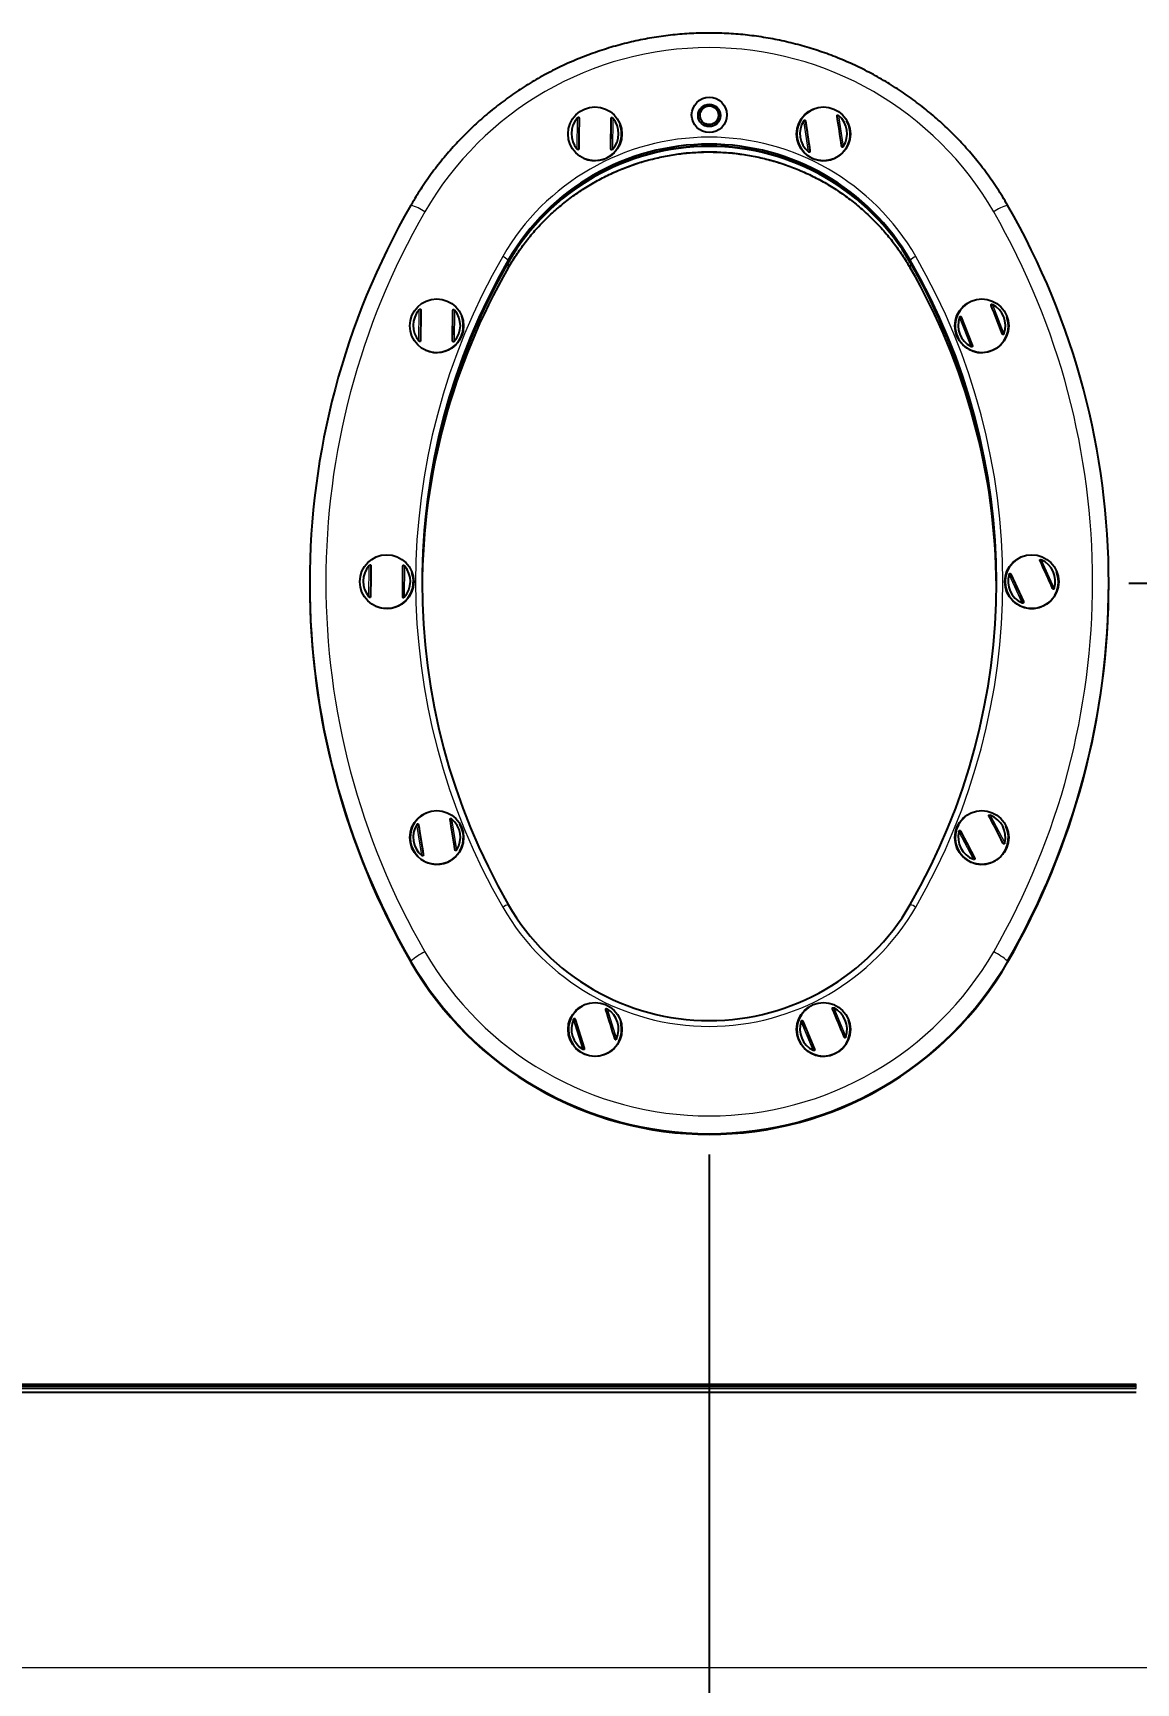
# Model space of a CAD drawing. Header units: millimetres. Extents: x -218071 to -203542, y 15363 to 51382.
# Drawn here: x -217580.7 to -217546.3, y 50829.4 to 50880.8 of the extents above; entities that cross this region are included whole.
import ezdxf

# ---------------------------------------------------------------- set-up
doc = ezdxf.new("R2010")
doc.units = ezdxf.units.MM
doc.header["$LTSCALE"] = 4
doc.layers.add('TPF-DIMENSIONS', color=3, linetype='Continuous')
doc.layers.add('TPF-EQUIPEMENT', color=7, linetype='Continuous')
doc.dimstyles.new('ISO-25', dxfattribs={"dimtxt": 2.5, "dimasz": 2, "dimexe": 1.25, "dimexo": 0.625, "dimtad": 1, "dimtxsty": 'Standard', "dimcen": -2.5, "dimclrt": 256, "dimadec": 0, "dimazin": 0, "dimtfac": 1, "dimtmove": 0, "dimatfit": 3, "dimfxl": 1, "dimarcsym": 0})

# ---------------------------------------------------------------- blocks, each defined once
blk = doc.blocks.new('*D677')
at = {"layer": 'Defpoints', "color": 0, "transparency": 16777216}
for p in [(-217602.606, 50846.514), (-217559.606, 50846.514), (-217559.606, 50728.514)]:
    blk.add_point(p, dxfattribs=at)
at = {"layer": 'TPF-DIMENSIONS', "color": 0, "lineweight": -2, "transparency": 16777216}
for p, q in [((-217602.606, 50845.889), (-217602.606, 50727.264)), ((-217559.606, 50845.889), (-217559.606, 50727.264)), ((-217600.606, 50728.514), (-217561.606, 50728.514))]:
    blk.add_line(p, q, dxfattribs=at)
at = {"layer": 'TPF-DIMENSIONS', "color": 0, "transparency": 16777216}
for points in [[(-217600.606, 50728.847), (-217600.606, 50728.181), (-217602.606, 50728.514)], [(-217561.606, 50728.847), (-217561.606, 50728.181), (-217559.606, 50728.514)]]:
    blk.add_solid(points, dxfattribs=at)
at = {"layer": 'TPF-DIMENSIONS', "transparency": 16777216, "insert": (-217581.106, 50730.389), "char_height": 2.5, "attachment_point": 5}
blk.add_mtext('43', dxfattribs=at)
blk = doc.blocks.new('*D678')
at = {"layer": 'Defpoints', "color": 0, "transparency": 16777216}
for p in [(-217547.156, 50863.684), (-217503.97, 50863.684), (-217531.356, 50748.392)]:
    blk.add_point(p, dxfattribs=at)
at = {"layer": 'TPF-DIMENSIONS', "color": 0, "lineweight": -2, "transparency": 16777216}
for p, q in [((-217546.531, 50863.684), (-217502.72, 50863.684)), ((-217503.97, 50750.392), (-217503.97, 50861.684)), ((-217530.731, 50748.392), (-217502.72, 50748.392))]:
    blk.add_line(p, q, dxfattribs=at)
at = {"layer": 'TPF-DIMENSIONS', "color": 0, "transparency": 16777216}
for points in [[(-217504.303, 50861.684), (-217503.637, 50861.684), (-217503.97, 50863.684)], [(-217504.303, 50750.392), (-217503.637, 50750.392), (-217503.97, 50748.392)]]:
    blk.add_solid(points, dxfattribs=at)
at = {"layer": 'TPF-DIMENSIONS', "transparency": 16777216, "insert": (-217505.845, 50806.038), "char_height": 2.5, "attachment_point": 5, "rotation": 90}
blk.add_mtext('115', dxfattribs=at)

msp = doc.modelspace()

# ---------------------------------------------------------------- linework, layer by layer
at = {"layer": 'TPF-EQUIPEMENT', "color": 8, "linetype": 'Continuous', "lineweight": 18, "transparency": 33554671}
for p, q in [((-217563.721, 50877.204), (-217563.712, 50878.179)), ((-217562.612, 50878.169), (-217562.621, 50877.194)), ((-217559.929, 50878.144), (-217559.953, 50878.236)), ((-217556.516, 50877.123), (-217556.663, 50878.087)), ((-217555.575, 50878.251), (-217555.429, 50877.287)), ((-217565.869, 50873.674), (-217565.874, 50873.678)), ((-217565.869, 50873.746), (-217565.869, 50873.686)), ((-217565.869, 50873.674), (-217565.869, 50873.506)), ((-217553.343, 50873.746), (-217553.343, 50873.686)), ((-217553.338, 50873.678), (-217553.343, 50873.674)), ((-217553.343, 50873.674), (-217553.343, 50873.506)), ((-217550.778, 50872.363), (-217550.423, 50871.454)), ((-217568.653, 50871.227), (-217568.644, 50872.202)), ((-217567.544, 50872.192), (-217567.553, 50871.217)), ((-217551.448, 50871.057), (-217551.803, 50871.965)), ((-217570.21, 50863.258), (-217570.202, 50864.233)), ((-217569.102, 50864.223), (-217569.111, 50863.248)), ((-217549.257, 50864.41), (-217548.853, 50863.522)), ((-217549.855, 50863.07), (-217550.259, 50863.958)), ((-217567.634, 50856.339), (-217567.478, 50855.377)), ((-217550.853, 50856.457), (-217550.399, 50855.593)), ((-217568.564, 50855.202), (-217568.72, 50856.164)), ((-217551.373, 50855.084), (-217551.827, 50855.948)), ((-217568.904, 50851.911), (-217568.904, 50851.878)), ((-217550.308, 50851.911), (-217550.308, 50851.878)), ((-217562.786, 50850.421), (-217562.496, 50849.49)), ((-217555.726, 50850.454), (-217555.35, 50849.554)), ((-217563.547, 50849.165), (-217563.837, 50850.097)), ((-217556.365, 50849.133), (-217556.742, 50850.033)), ((-217546.306, 50838.687), (-217546.306, 50838.739)), ((-217546.306, 50838.673), (-217546.306, 50838.687)), ((-217546.306, 50838.604), (-217546.306, 50838.673)), ((-217721.056, 50829.913), (-217527.156, 50829.913))]:
    msp.add_line(p, q, dxfattribs=at)
at = {"layer": 'TPF-EQUIPEMENT', "color": 7, "linetype": 'Continuous', "lineweight": 25, "transparency": 33554671}
for p, q in [((-217562.671, 50877.218), (-217562.662, 50878.156)), ((-217559.929, 50878.144), (-217559.936, 50878.137)), ((-217559.889, 50878.164), (-217559.931, 50878.124)), ((-217559.889, 50878.164), (-217559.889, 50878.177)), ((-217559.773, 50877.948), (-217559.755, 50877.964)), ((-217559.323, 50878.36), (-217559.323, 50878.373)), ((-217556.61, 50878.081), (-217556.47, 50877.153)), ((-217567.603, 50871.24), (-217567.595, 50872.179)), ((-217551.75, 50871.971), (-217551.408, 50871.096)), ((-217569.16, 50863.271), (-217569.152, 50864.209)), ((-217572.056, 50863.684), (-217572.056, 50863.65)), ((-217550.206, 50863.966), (-217549.817, 50863.112)), ((-217547.156, 50863.65), (-217547.156, 50863.684)), ((-217568.668, 50856.159), (-217568.517, 50855.232)), ((-217551.775, 50855.959), (-217551.337, 50855.128)), ((-217563.783, 50850.098), (-217563.504, 50849.202)), ((-217556.688, 50850.039), (-217556.326, 50849.173)), ((-217616.26, 50838.739), (-217546.306, 50838.739)), ((-217616.204, 50838.687), (-217546.306, 50838.687)), ((-217546.306, 50838.673), (-217616.193, 50838.673)), ((-217546.306, 50838.604), (-217616.148, 50838.604)), ((-217616.11, 50838.484), (-217546.306, 50838.484))]:
    msp.add_line(p, q, dxfattribs=at)
at = {"layer": 'TPF-EQUIPEMENT', "color": 7, "linetype": 'Continuous', "lineweight": 25, "transparency": 33554671, "flags": 128}
for points in [[(-217563.662, 50878.165), (-217563.663, 50878.062), (-217563.664, 50877.949), (-217563.665, 50877.831), (-217563.666, 50877.708), (-217563.667, 50877.584), (-217563.669, 50877.46), (-217563.67, 50877.34), (-217563.671, 50877.227)], [(-217562.671, 50877.218), (-217562.67, 50877.331), (-217562.669, 50877.451), (-217562.667, 50877.574), (-217562.666, 50877.699), (-217562.665, 50877.822), (-217562.664, 50877.94), (-217562.663, 50878.053), (-217562.662, 50878.156)], [(-217556.61, 50878.081), (-217556.594, 50877.979), (-217556.577, 50877.868), (-217556.559, 50877.75), (-217556.54, 50877.629), (-217556.522, 50877.506), (-217556.503, 50877.384), (-217556.486, 50877.265), (-217556.47, 50877.153)], [(-217555.481, 50877.302), (-217555.497, 50877.414), (-217555.515, 50877.533), (-217555.533, 50877.655), (-217555.551, 50877.778), (-217555.57, 50877.899), (-217555.588, 50878.017), (-217555.605, 50878.128), (-217555.622, 50878.23)], [(-217568.595, 50872.188), (-217568.596, 50872.084), (-217568.597, 50871.972), (-217568.598, 50871.854), (-217568.599, 50871.731), (-217568.6, 50871.606), (-217568.601, 50871.483), (-217568.602, 50871.363), (-217568.603, 50871.25)], [(-217567.603, 50871.24), (-217567.602, 50871.354), (-217567.601, 50871.474), (-217567.6, 50871.597), (-217567.599, 50871.722), (-217567.598, 50871.844), (-217567.597, 50871.963), (-217567.596, 50872.075), (-217567.595, 50872.179)], [(-217570.152, 50864.218), (-217570.153, 50864.115), (-217570.154, 50864.003), (-217570.155, 50863.884), (-217570.156, 50863.761), (-217570.157, 50863.637), (-217570.158, 50863.514), (-217570.159, 50863.394), (-217570.16, 50863.28)], [(-217569.16, 50863.271), (-217569.159, 50863.385), (-217569.158, 50863.504), (-217569.157, 50863.628), (-217569.156, 50863.752), (-217569.155, 50863.875), (-217569.154, 50863.994), (-217569.153, 50864.106), (-217569.152, 50864.209)], [(-217567.53, 50855.391), (-217567.548, 50855.504), (-217567.566, 50855.622), (-217567.586, 50855.744), (-217567.605, 50855.867), (-217567.625, 50855.988), (-217567.645, 50856.105), (-217567.663, 50856.216), (-217567.68, 50856.318)], [(-217568.668, 50856.159), (-217568.65, 50856.057), (-217568.632, 50855.946), (-217568.612, 50855.829), (-217568.593, 50855.708), (-217568.573, 50855.585), (-217568.553, 50855.463), (-217568.535, 50855.345), (-217568.517, 50855.232)]]:
    msp.add_lwpolyline(points, dxfattribs=at)
at = {"layer": 'TPF-EQUIPEMENT', "color": 7, "linetype": 'Continuous', "lineweight": 25, "transparency": 33554671}
for centre, radius in [((-217563.167, 50877.678), 0.839), ((-217559.605, 50878.271), 0.549), ((-217559.605, 50878.254), 0.349), ((-217556.046, 50877.678), 0.839), ((-217568.099, 50871.7), 0.839), ((-217551.112, 50871.7), 0.839), ((-217569.656, 50863.731), 0.839), ((-217549.555, 50863.731), 0.839), ((-217568.099, 50855.761), 0.839), ((-217551.112, 50855.761), 0.839), ((-217563.166, 50849.784), 0.839), ((-217556.045, 50849.784), 0.839)]:
    msp.add_circle(centre, radius, dxfattribs=at)
at = {"layer": 'TPF-EQUIPEMENT', "color": 8, "linetype": 'Continuous', "lineweight": 18, "transparency": 33554671}
for centre, radius, start, end in [((-217559.606, 50870.125), 10.24, 30.0381, 149.9619), ((-217559.606, 50878.281), 0.35, 244.7144, 352.6896), ((-217559.606, 50870.141), 7.435, 30.0369, 149.9631), ((-217559.606, 50869.885), 7.235, 30.0369, 149.9631), ((-217569.289, 50874.078), 1.431, 55.1097, 74.3963), ((-217549.923, 50874.078), 1.431, 105.6037, 124.8903), ((-217548.488, 50863.727), 23.067, 150.0271, 209.9729), ((-217570.724, 50863.727), 23.067, 330.0271, 29.9729), ((-217548.469, 50863.727), 20.287, 150.0269, 209.9731), ((-217566.389, 50873.16), 0.783, 48.402, 63.7505), ((-217552.823, 50873.16), 0.783, 116.2495, 131.598), ((-217570.743, 50863.727), 20.287, 330.0269, 29.9731), ((-217565.715, 50853.122), 0.572, 105.6037, 124.8903), ((-217559.606, 50857.314), 7.435, 210.0369, 329.9631), ((-217553.497, 50853.122), 0.572, 55.1097, 74.3963), ((-217567.605, 50850.448), 1.956, 116.2495, 131.598), ((-217559.606, 50857.329), 10.24, 210.0381, 329.9619), ((-217551.607, 50850.448), 1.956, 48.402, 63.7505), ((-217559.606, 50857.288), 10.741, 210.0392, 329.9608)]:
    msp.add_arc(centre, radius, start, end, dxfattribs=at)
at = {"layer": 'TPF-EQUIPEMENT', "color": 7, "linetype": 'Continuous', "lineweight": 25, "transparency": 33554671}
for centre, radius, start, end in [((-217559.606, 50878.192), 0.35, 5.1705, 174.8295), ((-217559.606, 50878.24), 0.3, 43.8619, 176.5419), ((-217559.608, 50878.275), 0.298, 148.6227, 199.2309), ((-217559.604, 50878.242), 0.298, 3.261, 43.9321), ((-217559.605, 50878.262), 0.299, 19.2439, 41.8059), ((-217556.045, 50877.673), 0.831, 110.4901, 29.7848), ((-217563.171, 50877.687), 0.731, 137.6747, 221.2737), ((-217563.165, 50877.675), 0.83, 245.9452, 20.5748), ((-217563.162, 50877.687), 0.731, 317.6747, 41.2737), ((-217559.607, 50878.263), 0.299, 199.2739, 248.5298), ((-217559.606, 50878.276), 0.299, 248.3156, 19.0517), ((-217556.05, 50877.687), 0.732, 146.8382, 230.4248), ((-217556.041, 50877.687), 0.732, 326.8382, 50.4248), ((-217559.606, 50870.124), 7.235, 30.0369, 149.9631), ((-217559.606, 50870.065), 7.235, 30.0369, 149.9631), ((-217559.606, 50870.053), 7.235, 30.0369, 149.9631), ((-217548.492, 50863.684), 23.564, 150.0269, 209.9731), ((-217570.72, 50863.684), 23.564, 330.0269, 29.9731), ((-217548.468, 50863.71), 20.088, 150.0269, 209.9731), ((-217548.462, 50863.648), 20.094, 150.0301, 179.9096), ((-217548.462, 50863.636), 20.094, 150.0297, 179.8926), ((-217548.462, 50863.468), 20.094, 150.0301, 179.6522), ((-217570.744, 50863.71), 20.088, 330.0269, 29.9731), ((-217570.75, 50863.648), 20.094, 0.09, 29.9703), ((-217570.75, 50863.636), 20.094, 0.1078, 29.9699), ((-217570.75, 50863.468), 20.094, 0.3474, 29.9703), ((-217551.112, 50871.696), 0.831, 123.0877, 19.5189), ((-217573.527, 50862.957), 24.568, 20.2422, 22.4317), ((-217551.109, 50871.71), 0.732, 339.5741, 63.0998), ((-217568.104, 50871.71), 0.731, 137.6747, 221.2737), ((-217568.098, 50871.698), 0.83, 245.9452, 20.5748), ((-217568.094, 50871.71), 0.731, 317.6747, 41.2737), ((-217551.117, 50871.71), 0.732, 159.5741, 243.0998), ((-217574.459, 50862.596), 24.568, 20.2422, 22.4317), ((-217569.661, 50863.74), 0.731, 137.6747, 221.2737), ((-217569.655, 50863.728), 0.83, 245.9452, 20.5748), ((-217569.651, 50863.74), 0.731, 317.6747, 41.2737), ((-217549.555, 50863.726), 0.831, 126.1809, 22.608), ((-217568.749, 50855.01), 21.591, 23.22, 25.7118), ((-217549.553, 50863.74), 0.733, 342.7139, 66.2179), ((-217548.485, 50863.653), 23.571, 180.0057, 209.9701), ((-217570.727, 50863.653), 23.571, 330.0299, 359.9943), ((-217549.56, 50863.74), 0.733, 162.7139, 246.2179), ((-217569.659, 50854.599), 21.591, 23.22, 25.7118), ((-217568.098, 50855.756), 0.831, 111.0656, 30.3587), ((-217568.094, 50855.771), 0.732, 327.4204, 51.0052), ((-217551.112, 50855.757), 0.831, 129.4459, 25.8727), ((-217567.653, 50847.063), 19.199, 26.3698, 29.1726), ((-217551.11, 50855.77), 0.733, 346.0319, 69.5105), ((-217568.104, 50855.771), 0.732, 147.4204, 231.0052), ((-217551.116, 50855.771), 0.733, 166.0319, 249.5105), ((-217568.539, 50846.6), 19.199, 26.3698, 29.1726), ((-217559.606, 50857.295), 7.235, 210.0369, 329.9631), ((-217559.606, 50857.255), 10.741, 210.0392, 329.9608), ((-217563.165, 50849.78), 0.831, 119.095, 15.5364), ((-217591.371, 50841.011), 30.045, 16.4066, 18.1966), ((-217563.162, 50849.793), 0.732, 335.5266, 59.0766), ((-217556.045, 50849.78), 0.831, 124.4196, 20.8486), ((-217576.969, 50841.051), 23.183, 21.5237, 23.8442), ((-217556.042, 50849.793), 0.732, 340.9257, 64.4422), ((-217563.17, 50849.793), 0.732, 155.5266, 239.0766), ((-217592.326, 50840.716), 30.045, 16.4066, 18.1966), ((-217556.049, 50849.794), 0.732, 160.9257, 244.4422), ((-217577.892, 50840.668), 23.183, 21.5237, 23.8442)]:
    msp.add_arc(centre, radius, start, end, dxfattribs=at)
for points, knots in [([(-217550.308, 50875.457), (-217550.361, 50875.547), (-217550.512, 50875.804), (-217550.782, 50876.215), (-217551.126, 50876.683), (-217551.495, 50877.132), (-217551.888, 50877.56), (-217552.303, 50877.966), (-217552.74, 50878.349), (-217553.198, 50878.709), (-217553.674, 50879.042), (-217554.168, 50879.35), (-217554.677, 50879.63), (-217555.202, 50879.883), (-217555.739, 50880.107), (-217556.287, 50880.301), (-217556.846, 50880.465), (-217557.412, 50880.599), (-217557.985, 50880.703), (-217558.563, 50880.775), (-217559.144, 50880.815), (-217559.726, 50880.825), (-217560.308, 50880.802), (-217560.888, 50880.749), (-217561.464, 50880.664), (-217562.035, 50880.548), (-217562.598, 50880.401), (-217563.153, 50880.224), (-217563.697, 50880.018), (-217564.229, 50879.782), (-217564.747, 50879.518), (-217565.251, 50879.226), (-217565.737, 50878.907), (-217566.206, 50878.563), (-217566.655, 50878.194), (-217567.084, 50877.801), (-217567.49, 50877.385), (-217567.873, 50876.948), (-217568.232, 50876.491), (-217568.559, 50876.024), (-217568.777, 50875.675), (-217568.887, 50875.487), (-217568.904, 50875.457)], [0, 0, 0, 0, 0.013935, 0.039793, 0.065655, 0.091516, 0.117378, 0.143241, 0.169103, 0.194967, 0.22083, 0.246694, 0.272558, 0.298422, 0.324287, 0.350152, 0.376017, 0.401883, 0.427748, 0.453614, 0.47948, 0.505347, 0.531213, 0.557079, 0.582945, 0.608811, 0.634677, 0.660543, 0.686409, 0.712274, 0.73814, 0.764005, 0.789869, 0.815734, 0.841598, 0.867462, 0.893325, 0.919188, 0.945051, 0.970913, 0.995415, 1, 1, 1, 1]), ([(-217563.712, 50878.179), (-217563.708, 50878.183), (-217563.702, 50878.19), (-217563.692, 50878.196), (-217563.683, 50878.199), (-217563.677, 50878.198), (-217563.67, 50878.195), (-217563.664, 50878.187), (-217563.662, 50878.176), (-217563.662, 50878.167), (-217563.662, 50878.165)], [0, 0, 0, 0, 0.162591, 0.272732, 0.360768, 0.449106, 0.532458, 0.668131, 0.902571, 1, 1, 1, 1]), ([(-217562.662, 50878.156), (-217562.661, 50878.164), (-217562.661, 50878.176), (-217562.653, 50878.186), (-217562.647, 50878.189), (-217562.64, 50878.189), (-217562.632, 50878.187), (-217562.622, 50878.18), (-217562.616, 50878.173), (-217562.612, 50878.169)], [0, 0, 0, 0, 0.3349613, 0.4430325, 0.5519687, 0.6356631, 0.7193111, 0.8331976, 1, 1, 1, 1]), ([(-217559.889, 50878.177), (-217559.89, 50878.177), (-217559.89, 50878.178), (-217559.893, 50878.176), (-217559.899, 50878.171), (-217559.91, 50878.162), (-217559.92, 50878.152), (-217559.926, 50878.147), (-217559.929, 50878.144)], [0, 0, 0, 0, 0.115609, 0.229851, 0.459452, 0.707307, 0.851054, 1, 1, 1, 1]), ([(-217559.755, 50877.964), (-217559.753, 50877.967), (-217559.747, 50877.973), (-217559.737, 50877.982), (-217559.726, 50877.991), (-217559.72, 50877.996), (-217559.717, 50877.998), (-217559.717, 50877.998), (-217559.716, 50877.997)], [0, 0, 0, 0, 0.145858, 0.290178, 0.541053, 0.770746, 0.88468, 1, 1, 1, 1]), ([(-217556.663, 50878.087), (-217556.66, 50878.091), (-217556.654, 50878.099), (-217556.645, 50878.107), (-217556.637, 50878.111), (-217556.631, 50878.111), (-217556.624, 50878.109), (-217556.617, 50878.102), (-217556.613, 50878.092), (-217556.611, 50878.083), (-217556.61, 50878.081)], [0, 0, 0, 0, 0.162591, 0.272732, 0.360768, 0.449106, 0.532458, 0.668131, 0.902571, 1, 1, 1, 1]), ([(-217555.622, 50878.23), (-217555.623, 50878.238), (-217555.624, 50878.25), (-217555.618, 50878.26), (-217555.613, 50878.265), (-217555.606, 50878.266), (-217555.598, 50878.265), (-217555.587, 50878.26), (-217555.579, 50878.254), (-217555.575, 50878.251)], [0, 0, 0, 0, 0.334961, 0.443033, 0.551969, 0.635663, 0.719311, 0.833198, 1, 1, 1, 1]), ([(-217565.87, 50873.504), (-217565.829, 50873.573), (-217565.707, 50873.779), (-217565.485, 50874.109), (-217565.195, 50874.487), (-217564.88, 50874.845), (-217564.542, 50875.181), (-217564.182, 50875.495), (-217563.802, 50875.784), (-217563.404, 50876.047), (-217562.989, 50876.284), (-217562.56, 50876.492), (-217562.117, 50876.672), (-217561.664, 50876.823), (-217561.201, 50876.943), (-217560.732, 50877.033), (-217560.258, 50877.092), (-217559.781, 50877.119), (-217559.303, 50877.114), (-217558.826, 50877.079), (-217558.353, 50877.012), (-217557.885, 50876.914), (-217557.425, 50876.785), (-217556.975, 50876.627), (-217556.535, 50876.439), (-217556.11, 50876.223), (-217555.699, 50875.979), (-217555.306, 50875.708), (-217554.932, 50875.413), (-217554.577, 50875.093), (-217554.245, 50874.751), (-217553.937, 50874.388), (-217553.658, 50874.011), (-217553.465, 50873.713), (-217553.366, 50873.544), (-217553.342, 50873.504)], [0, 0, 0, 0, 0.015925, 0.047432, 0.078942, 0.110452, 0.141961, 0.173468, 0.204975, 0.23648, 0.267985, 0.299488, 0.33099, 0.362492, 0.393993, 0.425494, 0.456993, 0.488493, 0.519992, 0.551491, 0.58299, 0.61449, 0.645989, 0.677489, 0.708989, 0.74049, 0.771992, 0.803495, 0.834998, 0.866503, 0.898008, 0.929515, 0.961023, 0.990878, 1, 1, 1, 1]), ([(-217563.671, 50877.227), (-217563.671, 50877.217), (-217563.672, 50877.204), (-217563.679, 50877.192), (-217563.685, 50877.187), (-217563.692, 50877.186), (-217563.7, 50877.188), (-217563.71, 50877.194), (-217563.717, 50877.2), (-217563.721, 50877.204)], [0, 0, 0, 0, 0.334961, 0.443033, 0.551969, 0.635663, 0.719311, 0.833198, 1, 1, 1, 1]), ([(-217562.621, 50877.194), (-217562.625, 50877.191), (-217562.631, 50877.184), (-217562.641, 50877.178), (-217562.649, 50877.177), (-217562.656, 50877.178), (-217562.662, 50877.182), (-217562.668, 50877.192), (-217562.671, 50877.205), (-217562.671, 50877.215), (-217562.671, 50877.218)], [0, 0, 0, 0, 0.162591, 0.272732, 0.360768, 0.449106, 0.532458, 0.668131, 0.902571, 1, 1, 1, 1]), ([(-217556.47, 50877.153), (-217556.469, 50877.143), (-217556.468, 50877.13), (-217556.473, 50877.117), (-217556.478, 50877.112), (-217556.485, 50877.109), (-217556.493, 50877.11), (-217556.504, 50877.114), (-217556.512, 50877.12), (-217556.516, 50877.123)], [0, 0, 0, 0, 0.334961, 0.443033, 0.551969, 0.635663, 0.719311, 0.833198, 1, 1, 1, 1]), ([(-217555.429, 50877.287), (-217555.432, 50877.282), (-217555.437, 50877.275), (-217555.446, 50877.268), (-217555.454, 50877.265), (-217555.461, 50877.265), (-217555.467, 50877.268), (-217555.475, 50877.277), (-217555.479, 50877.29), (-217555.48, 50877.299), (-217555.481, 50877.302)], [0, 0, 0, 0, 0.162591, 0.272732, 0.360768, 0.449106, 0.532458, 0.668131, 0.902571, 1, 1, 1, 1]), ([(-217568.644, 50872.202), (-217568.641, 50872.206), (-217568.634, 50872.213), (-217568.624, 50872.219), (-217568.616, 50872.222), (-217568.609, 50872.221), (-217568.603, 50872.218), (-217568.597, 50872.21), (-217568.595, 50872.199), (-217568.595, 50872.19), (-217568.595, 50872.188)], [0, 0, 0, 0, 0.162591, 0.272732, 0.360768, 0.449106, 0.532458, 0.668131, 0.902571, 1, 1, 1, 1]), ([(-217567.595, 50872.179), (-217567.594, 50872.187), (-217567.593, 50872.199), (-217567.586, 50872.209), (-217567.58, 50872.212), (-217567.573, 50872.212), (-217567.565, 50872.209), (-217567.555, 50872.203), (-217567.548, 50872.196), (-217567.544, 50872.192)], [0, 0, 0, 0, 0.3349613, 0.4430325, 0.5519687, 0.6356631, 0.7193111, 0.8331976, 1, 1, 1, 1]), ([(-217550.818, 50872.332), (-217550.821, 50872.34), (-217550.825, 50872.351), (-217550.822, 50872.363), (-217550.818, 50872.368), (-217550.811, 50872.371), (-217550.803, 50872.371), (-217550.792, 50872.369), (-217550.783, 50872.365), (-217550.778, 50872.363)], [0, 0, 0, 0, 0.334961, 0.443033, 0.551969, 0.635663, 0.719311, 0.833198, 1, 1, 1, 1]), ([(-217551.803, 50871.965), (-217551.801, 50871.97), (-217551.797, 50871.979), (-217551.79, 50871.988), (-217551.784, 50871.994), (-217551.777, 50871.996), (-217551.77, 50871.996), (-217551.761, 50871.99), (-217551.754, 50871.981), (-217551.751, 50871.973), (-217551.75, 50871.971)], [0, 0, 0, 0, 0.162591, 0.272732, 0.360768, 0.449106, 0.532458, 0.668131, 0.902571, 1, 1, 1, 1]), ([(-217568.603, 50871.25), (-217568.604, 50871.24), (-217568.605, 50871.227), (-217568.612, 50871.215), (-217568.618, 50871.21), (-217568.625, 50871.209), (-217568.633, 50871.211), (-217568.643, 50871.217), (-217568.65, 50871.223), (-217568.653, 50871.227)], [0, 0, 0, 0, 0.334961, 0.443033, 0.551969, 0.635663, 0.719311, 0.833198, 1, 1, 1, 1]), ([(-217567.553, 50871.217), (-217567.557, 50871.213), (-217567.564, 50871.207), (-217567.574, 50871.201), (-217567.582, 50871.199), (-217567.589, 50871.201), (-217567.595, 50871.205), (-217567.601, 50871.215), (-217567.603, 50871.228), (-217567.603, 50871.238), (-217567.603, 50871.24)], [0, 0, 0, 0, 0.162591, 0.272732, 0.360768, 0.449106, 0.532458, 0.668131, 0.902571, 1, 1, 1, 1]), ([(-217550.423, 50871.454), (-217550.425, 50871.449), (-217550.429, 50871.441), (-217550.436, 50871.432), (-217550.443, 50871.427), (-217550.449, 50871.426), (-217550.456, 50871.428), (-217550.465, 50871.435), (-217550.472, 50871.446), (-217550.475, 50871.455), (-217550.476, 50871.458)], [0, 0, 0, 0, 0.162591, 0.272732, 0.360768, 0.449106, 0.532458, 0.668131, 0.902571, 1, 1, 1, 1]), ([(-217551.408, 50871.096), (-217551.405, 50871.087), (-217551.402, 50871.075), (-217551.404, 50871.061), (-217551.408, 50871.054), (-217551.415, 50871.05), (-217551.423, 50871.049), (-217551.435, 50871.051), (-217551.443, 50871.054), (-217551.448, 50871.057)], [0, 0, 0, 0, 0.334961, 0.443033, 0.551969, 0.635663, 0.719311, 0.833198, 1, 1, 1, 1]), ([(-217570.202, 50864.233), (-217570.198, 50864.237), (-217570.191, 50864.243), (-217570.181, 50864.249), (-217570.173, 50864.252), (-217570.166, 50864.252), (-217570.16, 50864.249), (-217570.154, 50864.241), (-217570.152, 50864.229), (-217570.152, 50864.221), (-217570.152, 50864.218)], [0, 0, 0, 0, 0.162591, 0.272732, 0.360768, 0.449106, 0.532458, 0.668131, 0.902571, 1, 1, 1, 1]), ([(-217569.152, 50864.209), (-217569.151, 50864.218), (-217569.15, 50864.229), (-217569.143, 50864.239), (-217569.137, 50864.242), (-217569.13, 50864.242), (-217569.122, 50864.24), (-217569.112, 50864.233), (-217569.105, 50864.227), (-217569.102, 50864.223)], [0, 0, 0, 0, 0.334961, 0.443033, 0.551969, 0.635663, 0.719311, 0.833198, 1, 1, 1, 1]), ([(-217550.259, 50863.958), (-217550.257, 50863.963), (-217550.254, 50863.972), (-217550.247, 50863.982), (-217550.241, 50863.988), (-217550.235, 50863.99), (-217550.227, 50863.99), (-217550.218, 50863.985), (-217550.211, 50863.976), (-217550.207, 50863.968), (-217550.206, 50863.966)], [0, 0, 0, 0, 0.162591, 0.272732, 0.360768, 0.449106, 0.532458, 0.668131, 0.902571, 1, 1, 1, 1]), ([(-217549.295, 50864.377), (-217549.298, 50864.386), (-217549.303, 50864.396), (-217549.301, 50864.408), (-217549.297, 50864.413), (-217549.291, 50864.417), (-217549.283, 50864.417), (-217549.271, 50864.416), (-217549.262, 50864.412), (-217549.257, 50864.41)], [0, 0, 0, 0, 0.334961, 0.443033, 0.551969, 0.635663, 0.719311, 0.833198, 1, 1, 1, 1]), ([(-217548.853, 50863.522), (-217548.855, 50863.517), (-217548.858, 50863.509), (-217548.865, 50863.499), (-217548.871, 50863.494), (-217548.878, 50863.493), (-217548.885, 50863.494), (-217548.894, 50863.501), (-217548.901, 50863.512), (-217548.905, 50863.52), (-217548.906, 50863.523)], [0, 0, 0, 0, 0.162591, 0.272732, 0.360768, 0.449106, 0.532458, 0.668131, 0.902571, 1, 1, 1, 1]), ([(-217570.16, 50863.28), (-217570.161, 50863.27), (-217570.162, 50863.257), (-217570.169, 50863.245), (-217570.175, 50863.241), (-217570.182, 50863.239), (-217570.19, 50863.241), (-217570.2, 50863.247), (-217570.207, 50863.254), (-217570.21, 50863.258)], [0, 0, 0, 0, 0.334961, 0.443033, 0.551969, 0.635663, 0.719311, 0.833198, 1, 1, 1, 1]), ([(-217569.111, 50863.248), (-217569.114, 50863.244), (-217569.121, 50863.237), (-217569.131, 50863.232), (-217569.139, 50863.23), (-217569.146, 50863.231), (-217569.152, 50863.235), (-217569.158, 50863.245), (-217569.16, 50863.258), (-217569.16, 50863.268), (-217569.16, 50863.271)], [0, 0, 0, 0, 0.162591, 0.272732, 0.360768, 0.449106, 0.532458, 0.668131, 0.902571, 1, 1, 1, 1]), ([(-217549.817, 50863.112), (-217549.814, 50863.102), (-217549.809, 50863.09), (-217549.811, 50863.076), (-217549.815, 50863.07), (-217549.821, 50863.065), (-217549.829, 50863.064), (-217549.841, 50863.065), (-217549.85, 50863.068), (-217549.855, 50863.07)], [0, 0, 0, 0, 0.334961, 0.443033, 0.551969, 0.635663, 0.719311, 0.833198, 1, 1, 1, 1]), ([(-217567.68, 50856.318), (-217567.681, 50856.326), (-217567.683, 50856.338), (-217567.677, 50856.348), (-217567.672, 50856.353), (-217567.665, 50856.354), (-217567.657, 50856.353), (-217567.646, 50856.348), (-217567.639, 50856.343), (-217567.634, 50856.339)], [0, 0, 0, 0, 0.334961, 0.443033, 0.551969, 0.635663, 0.719311, 0.833198, 1, 1, 1, 1]), ([(-217550.889, 50856.422), (-217550.893, 50856.43), (-217550.898, 50856.44), (-217550.897, 50856.452), (-217550.893, 50856.458), (-217550.887, 50856.461), (-217550.879, 50856.462), (-217550.868, 50856.462), (-217550.859, 50856.459), (-217550.853, 50856.457)], [0, 0, 0, 0, 0.334961, 0.443033, 0.551969, 0.635663, 0.719311, 0.833198, 1, 1, 1, 1]), ([(-217568.72, 50856.164), (-217568.717, 50856.169), (-217568.712, 50856.176), (-217568.703, 50856.184), (-217568.695, 50856.188), (-217568.688, 50856.189), (-217568.681, 50856.187), (-217568.674, 50856.18), (-217568.67, 50856.17), (-217568.668, 50856.161), (-217568.668, 50856.159)], [0, 0, 0, 0, 0.162591, 0.272732, 0.360768, 0.449106, 0.532458, 0.668131, 0.902571, 1, 1, 1, 1]), ([(-217551.827, 50855.948), (-217551.826, 50855.953), (-217551.823, 50855.962), (-217551.817, 50855.972), (-217551.811, 50855.978), (-217551.805, 50855.981), (-217551.798, 50855.982), (-217551.788, 50855.977), (-217551.78, 50855.969), (-217551.776, 50855.961), (-217551.775, 50855.959)], [0, 0, 0, 0, 0.162591, 0.272732, 0.360768, 0.449106, 0.532458, 0.668131, 0.902571, 1, 1, 1, 1]), ([(-217567.478, 50855.377), (-217567.481, 50855.372), (-217567.486, 50855.365), (-217567.495, 50855.358), (-217567.503, 50855.354), (-217567.51, 50855.354), (-217567.517, 50855.358), (-217567.524, 50855.367), (-217567.528, 50855.379), (-217567.53, 50855.388), (-217567.53, 50855.391)], [0, 0, 0, 0, 0.162591, 0.272732, 0.360768, 0.449106, 0.532458, 0.668131, 0.902571, 1, 1, 1, 1]), ([(-217550.399, 50855.593), (-217550.4, 50855.588), (-217550.403, 50855.58), (-217550.409, 50855.57), (-217550.415, 50855.564), (-217550.421, 50855.562), (-217550.429, 50855.563), (-217550.438, 50855.569), (-217550.446, 50855.58), (-217550.45, 50855.588), (-217550.452, 50855.591)], [0, 0, 0, 0, 0.162591, 0.272732, 0.360768, 0.449106, 0.532458, 0.668131, 0.902571, 1, 1, 1, 1]), ([(-217568.517, 50855.232), (-217568.516, 50855.223), (-217568.515, 50855.21), (-217568.52, 50855.197), (-217568.526, 50855.191), (-217568.533, 50855.189), (-217568.541, 50855.189), (-217568.552, 50855.193), (-217568.559, 50855.199), (-217568.564, 50855.202)], [0, 0, 0, 0, 0.334961, 0.443033, 0.551969, 0.635663, 0.719311, 0.833198, 1, 1, 1, 1]), ([(-217551.337, 50855.128), (-217551.333, 50855.119), (-217551.328, 50855.107), (-217551.329, 50855.093), (-217551.333, 50855.086), (-217551.339, 50855.082), (-217551.347, 50855.08), (-217551.359, 50855.08), (-217551.368, 50855.083), (-217551.373, 50855.084)], [0, 0, 0, 0, 0.334961, 0.443033, 0.551969, 0.635663, 0.719311, 0.833198, 1, 1, 1, 1]), ([(-217563.837, 50850.097), (-217563.834, 50850.102), (-217563.83, 50850.11), (-217563.822, 50850.119), (-217563.815, 50850.124), (-217563.808, 50850.126), (-217563.801, 50850.125), (-217563.793, 50850.119), (-217563.787, 50850.109), (-217563.784, 50850.101), (-217563.783, 50850.098)], [0, 0, 0, 0, 0.162591, 0.272732, 0.360768, 0.449106, 0.532458, 0.668131, 0.902571, 1, 1, 1, 1]), ([(-217562.828, 50850.394), (-217562.831, 50850.402), (-217562.834, 50850.413), (-217562.83, 50850.424), (-217562.826, 50850.429), (-217562.819, 50850.432), (-217562.811, 50850.432), (-217562.799, 50850.429), (-217562.791, 50850.424), (-217562.786, 50850.421)], [0, 0, 0, 0, 0.334961, 0.443033, 0.551969, 0.635663, 0.719311, 0.833198, 1, 1, 1, 1]), ([(-217555.765, 50850.422), (-217555.768, 50850.431), (-217555.772, 50850.441), (-217555.77, 50850.453), (-217555.766, 50850.458), (-217555.76, 50850.461), (-217555.751, 50850.462), (-217555.74, 50850.46), (-217555.731, 50850.456), (-217555.726, 50850.454)], [0, 0, 0, 0, 0.334961, 0.443033, 0.551969, 0.635663, 0.719311, 0.833198, 1, 1, 1, 1]), ([(-217556.742, 50850.033), (-217556.74, 50850.038), (-217556.736, 50850.046), (-217556.729, 50850.056), (-217556.723, 50850.062), (-217556.716, 50850.064), (-217556.709, 50850.064), (-217556.7, 50850.059), (-217556.693, 50850.05), (-217556.689, 50850.042), (-217556.688, 50850.039)], [0, 0, 0, 0, 0.162591, 0.272732, 0.360768, 0.449106, 0.532458, 0.668131, 0.902571, 1, 1, 1, 1]), ([(-217563.504, 50849.202), (-217563.502, 50849.193), (-217563.499, 50849.18), (-217563.503, 50849.166), (-217563.507, 50849.16), (-217563.514, 50849.157), (-217563.522, 50849.156), (-217563.533, 50849.158), (-217563.542, 50849.163), (-217563.547, 50849.165)], [0, 0, 0, 0, 0.334961, 0.443033, 0.551969, 0.635663, 0.719311, 0.833198, 1, 1, 1, 1]), ([(-217562.496, 50849.49), (-217562.498, 50849.485), (-217562.503, 50849.477), (-217562.51, 50849.469), (-217562.517, 50849.465), (-217562.524, 50849.464), (-217562.531, 50849.466), (-217562.54, 50849.474), (-217562.545, 50849.485), (-217562.548, 50849.495), (-217562.549, 50849.497)], [0, 0, 0, 0, 0.162591, 0.272732, 0.360768, 0.449106, 0.532458, 0.668131, 0.902571, 1, 1, 1, 1]), ([(-217556.326, 50849.173), (-217556.323, 50849.164), (-217556.319, 50849.152), (-217556.321, 50849.138), (-217556.325, 50849.131), (-217556.332, 50849.127), (-217556.34, 50849.126), (-217556.352, 50849.127), (-217556.36, 50849.131), (-217556.365, 50849.133)], [0, 0, 0, 0, 0.334961, 0.443033, 0.551969, 0.635663, 0.719311, 0.833198, 1, 1, 1, 1]), ([(-217555.35, 50849.554), (-217555.352, 50849.549), (-217555.355, 50849.541), (-217555.362, 50849.531), (-217555.369, 50849.527), (-217555.375, 50849.525), (-217555.383, 50849.527), (-217555.392, 50849.534), (-217555.398, 50849.545), (-217555.402, 50849.554), (-217555.403, 50849.556)], [0, 0, 0, 0, 0.162591, 0.272732, 0.360768, 0.449106, 0.532458, 0.668131, 0.902571, 1, 1, 1, 1])]:
    msp.add_open_spline(points, degree=3, knots=knots, dxfattribs=at)

# ---------------------------------------------------------------- dimensions: what is measured, and where the dimension line sits
at = {"layer": 'TPF-DIMENSIONS', "transparency": 33554671}
dim = msp.add_linear_dim(base=(-217503.97, 50863.684), p1=(-217531.356, 50748.392), p2=(-217547.156, 50863.684), angle=90, dimstyle='ISO-25', override={"dimdec": 0}, dxfattribs=at)
dim.commit()
dim.dimension.update_dxf_attribs({"geometry": '*D678', "text_midpoint": (-217503.97, 50806.038), "dimtype": 160})
dim = msp.add_linear_dim(base=(-217559.606, 50728.514), p1=(-217602.606, 50846.514), p2=(-217559.606, 50846.514), dimstyle='ISO-25', dxfattribs=at)
dim.commit()
dim.dimension.update_dxf_attribs({"geometry": '*D677', "text_midpoint": (-217581.106, 50728.514), "dimtype": 160})

doc.saveas('drawing.dxf')
